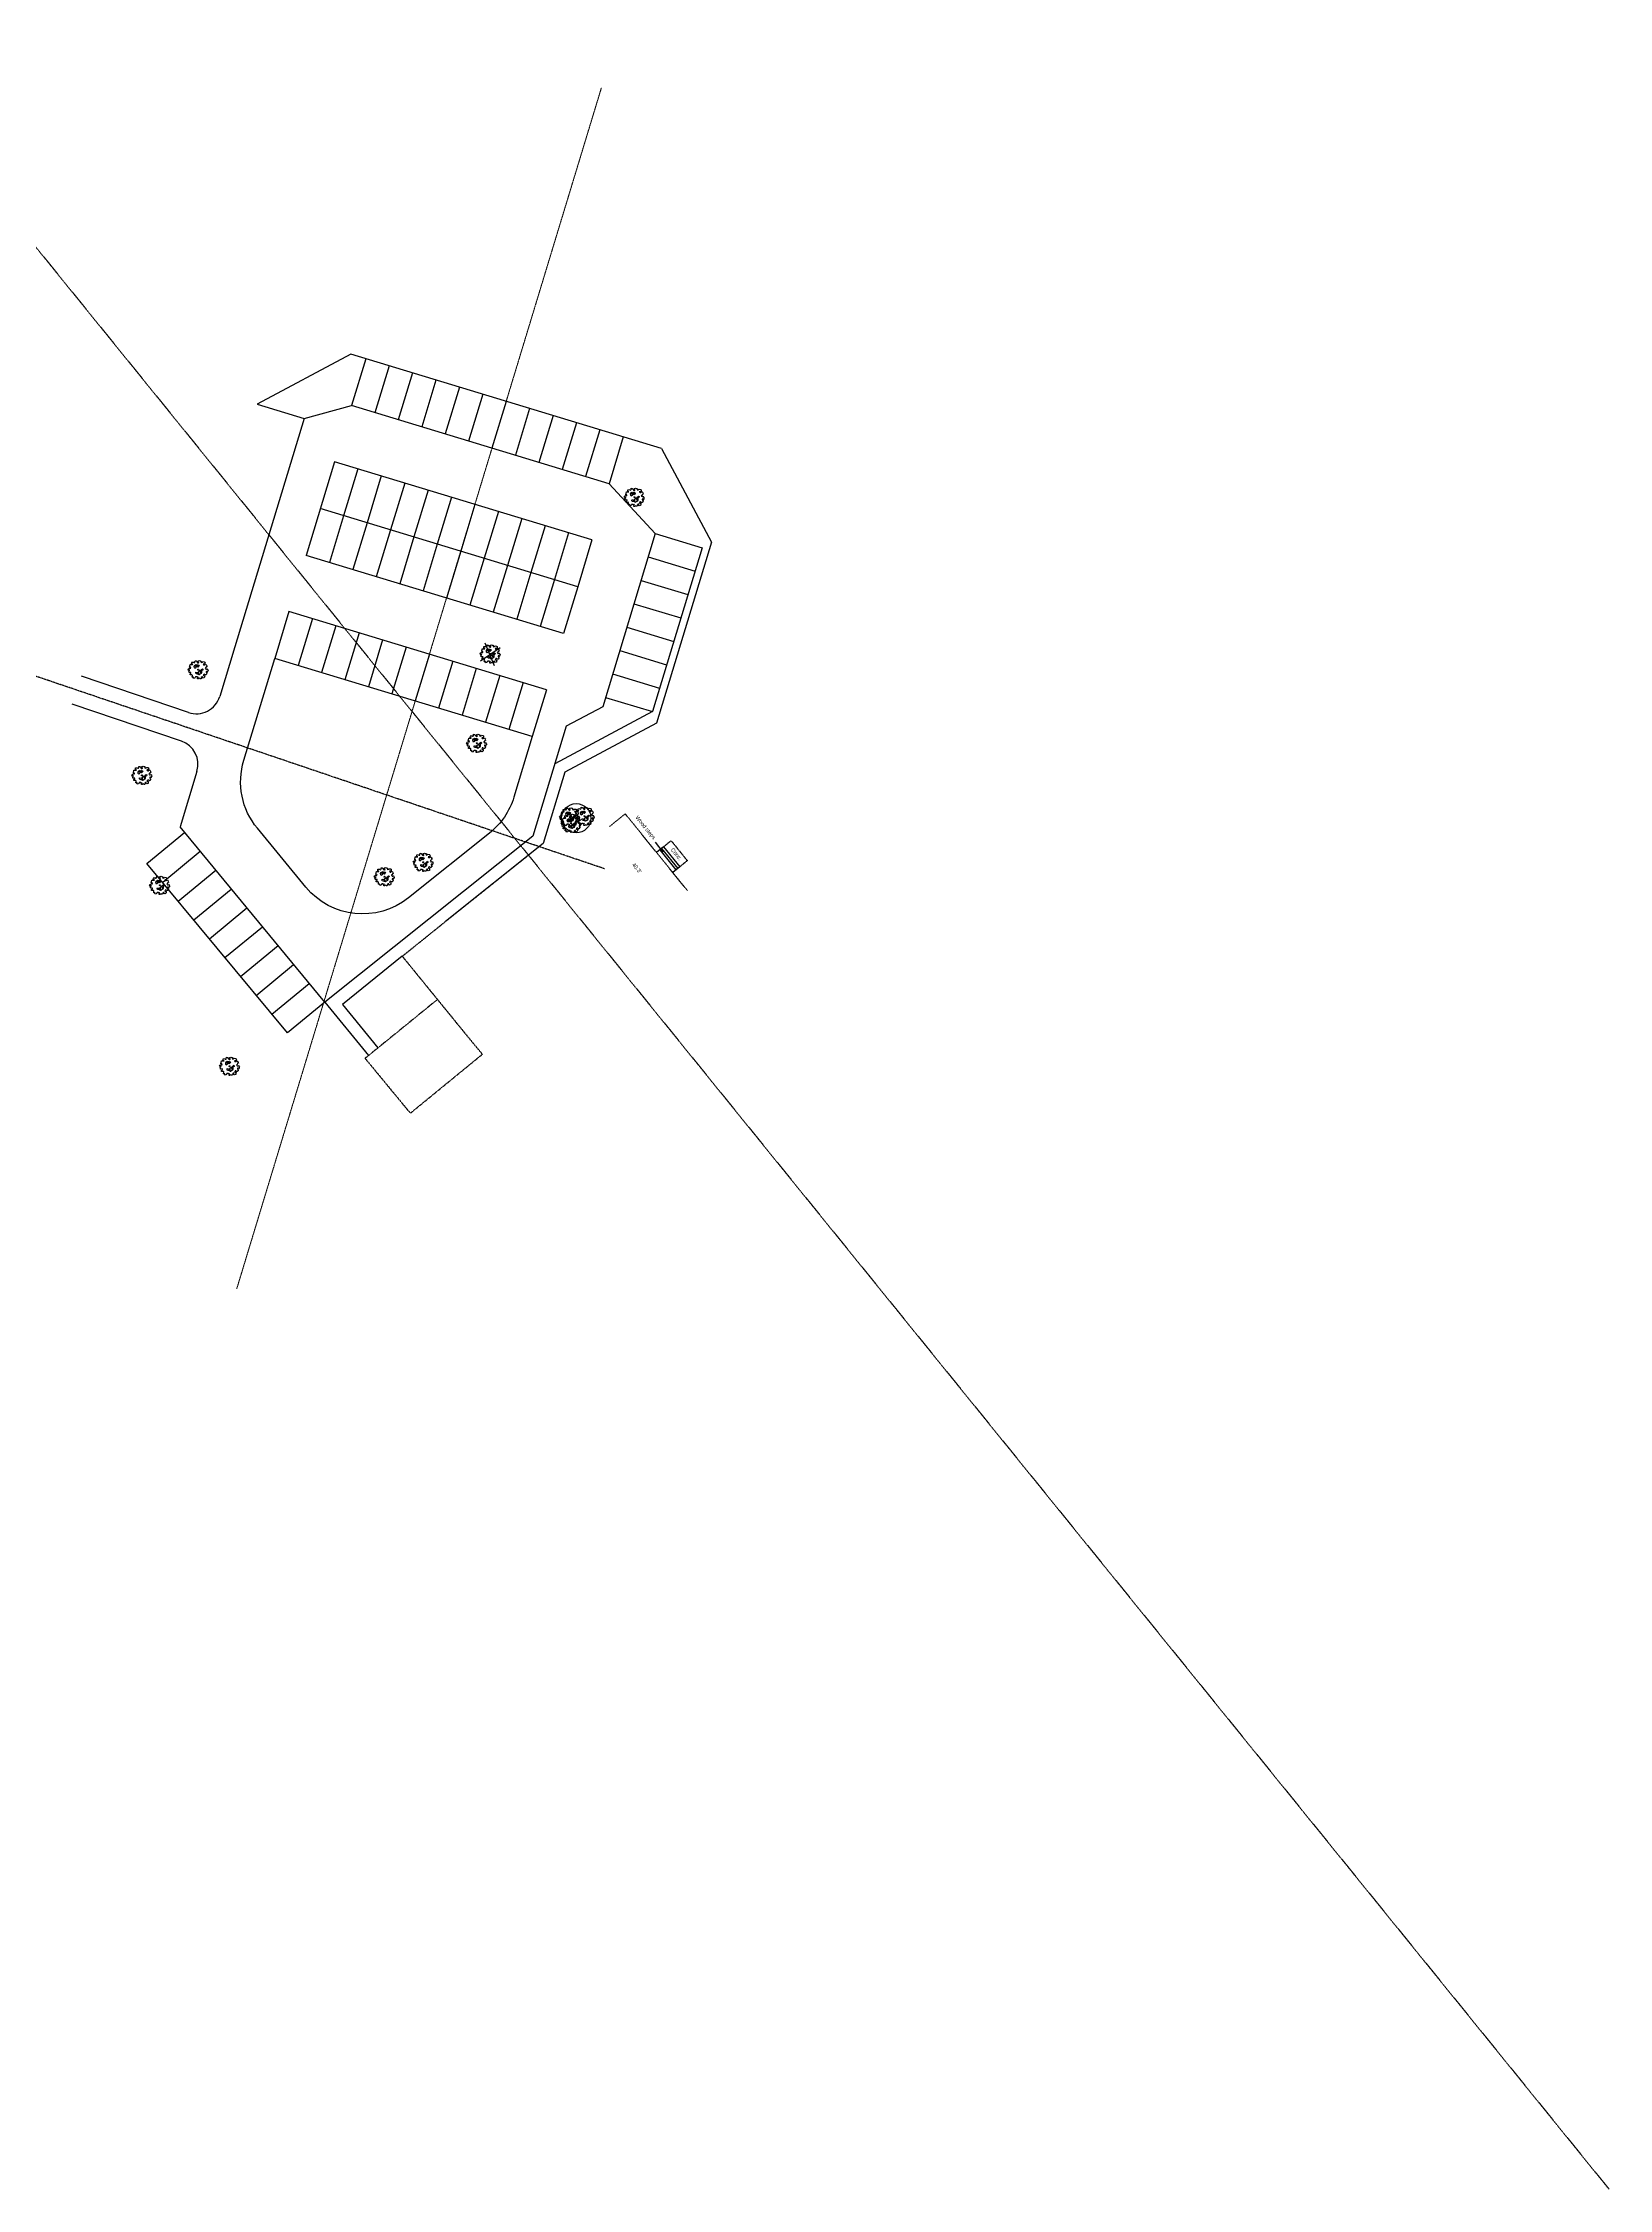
# Model space of a CAD drawing. Header units: inches. Extents: x -625442 to 34963, y -27993 to 66986.
# Drawn here: x -320299 to -312618, y 22504 to 33033 of the extents above; entities that cross this region are included whole.
import ezdxf

# ---------------------------------------------------------------- set-up
doc = ezdxf.new("R2010")
doc.units = ezdxf.units.IN
doc.header["$LTSCALE"] = 0.5
doc.header["$MEASUREMENT"] = 0
for name, pattern in [('CENTERX2', [4, 2.5, -0.5, 0.5, -0.5]), ('DASHED2', [0.375, 0.25, -0.125]), ('HIDDEN2', [0.1875, 0.125, -0.0625])]:
    doc.linetypes.add(name, pattern=pattern)
for name, color, linetype in [('BUILDING', 253, 'DASHED2'), ('BUILDING OH', 80, 'HIDDEN2'), ('EDGE OF CONCRETE', 253, 'DASHED2'), ('P-ABOVE', 201, 'HIDDEN2'), ('P-BELOW-LIGHT', 143, 'Continuous'), ('TEXT', 7, 'Continuous'), ('TreesMARK', 46, 'Continuous'), ('WOOD DECK', 37, 'Continuous')]:
    doc.layers.add(name, color=color, linetype=linetype)
doc.layers.add('HA-Grid Line', color=104, linetype='CENTERX2', lineweight=15)
doc.styles.add('BLDG', font='IC-Romans.shx', dxfattribs={"width": 0.8})
doc.styles.add('TXT', font='IC-Romans.shx')
doc.dimstyles.new('20 SCALE', dxfattribs={"dimtxt": 1.6, "dimasz": 2, "dimexe": 0.18, "dimexo": 0.0625, "dimgap": 0.04, "dimtad": 0, "dimdec": 1, "dimzin": 0, "dimdsep": 46, "dimtxsty": 'BLDG', "dimcen": 0.09, "dimaunit": 1, "dimadec": 4, "dimazin": 0, "dimtfac": 1, "dimtdec": 1, "dimtofl": 0, "dimtmove": 2, "dimatfit": 3, "dimfxl": 1, "dimtolj": 1, "dimtzin": 0, "dimarcsym": 0})

# ---------------------------------------------------------------- blocks, each defined once
blk = doc.blocks.new('TREE11')
at = {"linetype": 'Continuous'}
for p, q in [((-0.16, 0.18), (-0.18, 0.21)), ((-0.13, 0.18), (-0.18, 0.18)), ((-0.13, 0.24), (-0.13, 0.18)), ((-0.13, 0.18), (-0.1, 0.13)), ((-0.09, 0.24), (-0.05, 0.18)), ((-0.03, 0.25), (-0.06, 0.14)), ((0.01, -0.19), (-0.03, -0.23)), ((0.01, -0.12), (0.01, -0.24)), ((0.01, -0.17), (0.03, -0.23)), ((0.03, -0.23), (0.06, -0.26)), ((0.07, -0.06), (0.11, -0.1)), ((0.1, -0.09), (0.12, -0.16)), ((0.11, -0.1), (0.17, -0.11)), ((0.12, -0.16), (0.16, -0.17)), ((0.14, -0.11), (0.16, -0.13))]:
    blk.add_line(p, q, dxfattribs=at)
for points in [[(-0.04, 0.36), (-0.02, 0.34), (0.01, 0.35), (0.03, 0.36), (0.02, 0.39), (-0.03, 0.4), (-0.02, 0.43), (0.01, 0.45), (0.06, 0.47), (0.1, 0.45), (0.14, 0.45), (0.15, 0.41), (0.14, 0.39), (0.14, 0.38), (0.17, 0.37), (0.2, 0.38), (0.22, 0.39), (0.24, 0.41), (0.31, 0.4), (0.34, 0.38), (0.35, 0.35), (0.34, 0.33), (0.34, 0.28), (0.29, 0.28), (0.25, 0.28), (0.27, 0.25), (0.29, 0.24), (0.33, 0.24), (0.36, 0.27), (0.39, 0.28), (0.41, 0.25), (0.44, 0.22), (0.43, 0.2), (0.45, 0.15), (0.41, 0.15), (0.39, 0.09), (0.35, 0.08), (0.37, 0.06), (0.39, 0.03), (0.42, 0.03), (0.46, 0.04), (0.48, 0.02), (0.47, 0), (0.5, -0.03), (0.49, -0.07), (0.48, -0.08), (0.45, -0.14), (0.43, -0.09), (0.4, -0.1), (0.4, -0.12), (0.44, -0.2), (0.43, -0.23), (0.41, -0.24), (0.41, -0.27), (0.36, -0.27), (0.33, -0.25), (0.31, -0.23), (0.28, -0.24), (0.28, -0.27), (0.25, -0.28), (0.27, -0.3), (0.33, -0.31), (0.32, -0.36), (0.31, -0.42), (0.28, -0.42), (0.25, -0.44), (0.21, -0.42), (0.22, -0.36), (0.18, -0.36), (0.17, -0.38), (0.14, -0.4), (0.16, -0.42), (0.14, -0.46), (0.09, -0.46), (0.07, -0.44), (0, -0.47), (-0.03, -0.47), (-0.03, -0.42), (0, -0.41), (-0.01, -0.38), (-0.06, -0.39), (-0.06, -0.37), (-0.14, -0.37), (-0.15, -0.4), (-0.18, -0.41), (-0.18, -0.43), (-0.24, -0.45), (-0.26, -0.42), (-0.24, -0.4), (-0.25, -0.38), (-0.31, -0.38), (-0.3, -0.29), (-0.32, -0.26), (-0.35, -0.27), (-0.42, -0.27), (-0.42, -0.21), (-0.38, -0.2), (-0.37, -0.15), (-0.38, -0.14), (-0.45, -0.15), (-0.48, -0.13), (-0.47, -0.11), (-0.49, -0.05), (-0.46, -0.05), (-0.44, -0.03), (-0.43, -0.02), (-0.49, -0.02), (-0.52, 0.03), (-0.5, 0.05), (-0.45, 0.08), (-0.41, 0.07), (-0.38, 0.08), (-0.39, 0.12), (-0.44, 0.13), (-0.41, 0.27), (-0.29, 0.27), (-0.28, 0.28), (-0.34, 0.3), (-0.33, 0.36), (-0.34, 0.38), (-0.3, 0.38), (-0.24, 0.39), (-0.22, 0.36), (-0.18, 0.37), (-0.17, 0.4), (-0.16, 0.46), (-0.11, 0.45), (-0.06, 0.42), (-0.07, 0.39)], [(-0.12, 0.26), (-0.07, 0.24), (-0.02, 0.25), (0.03, 0.23), (0.05, 0.2), (0.02, 0.18), (-0.02, 0.13), (-0.09, 0.15), (-0.11, 0.12), (-0.12, 0.09), (-0.17, 0.06), (-0.19, 0.1), (-0.2, 0.17), (-0.18, 0.22), (-0.14, 0.24)], [(0.01, -0.11), (0.08, -0.04), (0.12, -0.05), (0.16, 0.01), (0.21, 0.05), (0.24, 0.03), (0.23, -0.02), (0.19, -0.03), (0.17, -0.07), (0.17, -0.15), (0.15, -0.2), (0.09, -0.23), (0.05, -0.26), (0, -0.24), (-0.05, -0.22), (-0.11, -0.21), (-0.13, -0.17), (-0.12, -0.12), (-0.03, -0.15)]]:
    blk.add_lwpolyline(points, close=True, dxfattribs=at)
blk.add_circle((0, 0), 0.0248, dxfattribs=at)

msp = doc.modelspace()

# ---------------------------------------------------------------- linework, layer by layer
at = {"layer": 'BUILDING'}
for points in [[(-318536.59098, 28552.1861), (-318325.1325, 28722.33541)], [(-318536.59098, 28552.1861), (-318216.09883, 28158.24816)]]:
    msp.add_lwpolyline(points, dxfattribs=at)
at = {"layer": 'BUILDING OH'}
for points in [[(-317443.15934, 29250.20317), (-317519.76867, 29188.16417)], [(-317443.15934, 29250.20317), (-317138.76083, 28874.31435)], [(-317917.37566, 29047.97642), (-318325.1325, 28722.33541)], [(-318216.09883, 28158.24816), (-318143.63736, 28070.99528), (-318496.61077, 27782.15404), (-318718.93436, 28051.88398), (-318364.29431, 28340.40495)]]:
    msp.add_lwpolyline(points, dxfattribs=at)
at = {"layer": 'EDGE OF CONCRETE'}
for points in [[(-317217.99327, 29118.97735), (-317255.2958, 29088.76938)], [(-317217.99327, 29118.97735), (-317138.69736, 29021.0582)], [(-317138.69736, 29021.0582), (-317175.9999, 28990.85023)]]:
    msp.add_lwpolyline(points, dxfattribs=at)
at = {"layer": 'HA-Grid Line'}
msp.add_line((-317559.90267, 32812.93426), (-319348.6919, 26919.84497), dxfattribs=at)
at = {"layer": 'P-ABOVE'}
for p, q in [((-312618.1087, 22504.13642), (-324267.36422, 36889.30797)), ((-317544.08856, 28980.92819), (-325032.09318, 31516.63423))]:
    msp.add_line(p, q, dxfattribs=at)
at = {"layer": 'P-BELOW-LIGHT'}
for p, q in [((-318788.63658, 31505.45846), (-319247.65884, 31260.2105)), ((-317265.26946, 31043.05537), (-318788.63658, 31505.45846)), ((-318715.91303, 31483.38395), (-318785.62204, 31253.73061)), ((-318601.08636, 31448.52944), (-318670.79537, 31218.87611)), ((-318486.25969, 31413.67494), (-318555.9687, 31184.0216)), ((-318371.43303, 31378.82043), (-318441.14203, 31149.1671)), ((-318256.60636, 31343.96593), (-318326.31537, 31114.31259)), ((-318141.77969, 31309.11142), (-318211.4887, 31079.45809)), ((-318026.95302, 31274.25692), (-318096.66203, 31044.60358)), ((-319018.00551, 31190.50149), (-319358.31334, 30069.37195)), ((-319247.65884, 31260.2105), (-319018.00551, 31190.50149)), ((-319018.00551, 31190.50149), (-318785.62204, 31253.73061)), ((-317522.5287, 30870.33106), (-318785.62204, 31253.73061)), ((-317912.12636, 31239.40241), (-317981.83537, 31009.74908)), ((-317797.29969, 31204.54791), (-317867.0087, 30974.89458)), ((-317682.47302, 31169.69341), (-317752.18203, 30940.04007)), ((-317567.64635, 31134.8389), (-317637.35536, 30905.18557)), ((-317452.81969, 31099.9844), (-317522.5287, 30870.33106)), ((-318869.27285, 30978.14661), (-319008.69086, 30518.83994)), ((-317606.17951, 30594.74706), (-318869.27285, 30978.14661)), ((-317265.26946, 31043.05537), (-317020.0215, 30584.03311)), ((-318754.44618, 30943.2921), (-318824.15519, 30713.63877)), ((-318639.61951, 30908.4376), (-318709.32852, 30678.78427)), ((-318524.79285, 30873.5831), (-318594.50185, 30643.92976)), ((-317675.88852, 30365.09373), (-318938.98186, 30748.49327)), ((-318409.96618, 30838.72859), (-318479.67519, 30609.07526)), ((-318295.13951, 30803.87409), (-318364.84852, 30574.22075)), ((-318180.31284, 30769.01958), (-318250.02185, 30539.36625)), ((-318824.15519, 30713.63877), (-318893.8642, 30483.98544)), ((-318709.32852, 30678.78427), (-318779.03753, 30449.13093)), ((-318594.50185, 30643.92976), (-318664.21086, 30414.27643)), ((-318065.48618, 30734.16508), (-318135.19518, 30504.51174)), ((-317950.65951, 30699.31057), (-318020.36852, 30469.65724)), ((-317835.83284, 30664.45607), (-317905.54185, 30434.80274)), ((-318479.67519, 30609.07526), (-318549.3842, 30379.42192)), ((-318364.84852, 30574.22075), (-318434.55753, 30344.56742)), ((-318250.02185, 30539.36625), (-318319.73086, 30309.71291)), ((-317721.00617, 30629.60157), (-317790.71518, 30399.94823)), ((-317606.17951, 30594.74706), (-317675.88852, 30365.09373)), ((-317295.741, 30625.92292), (-317553.66433, 29776.20558)), ((-317066.08767, 30556.21391), (-317310.0692, 29752.42724)), ((-317295.741, 30625.92292), (-317066.08767, 30556.21391)), ((-317020.0215, 30584.03311), (-317289.8107, 29695.22417)), ((-317745.59752, 30135.44039), (-319008.69086, 30518.83994)), ((-318135.19518, 30504.51174), (-318204.90419, 30274.85841)), ((-318020.36852, 30469.65724), (-318090.07753, 30240.00391)), ((-317905.54185, 30434.80274), (-317975.25086, 30205.1494)), ((-317330.5955, 30511.09625), (-317100.94217, 30441.38724)), ((-317790.71518, 30399.94823), (-317860.42419, 30170.2949)), ((-317675.88852, 30365.09373), (-317745.59752, 30135.44039)), ((-317365.45001, 30396.26958), (-317135.79667, 30326.56057)), ((-319092.34167, 30243.25594), (-319162.05068, 30013.6026)), ((-317829.24833, 29859.85639), (-319092.34167, 30243.25594)), ((-317400.30451, 30281.44292), (-317170.65118, 30211.73391)), ((-318977.51501, 30208.40143), (-319047.22402, 29978.7481)), ((-318862.68834, 30173.54693), (-318932.39735, 29943.8936)), ((-318747.86167, 30138.69243), (-318817.57068, 29909.03909)), ((-317435.15902, 30166.61625), (-317205.50568, 30096.90724)), ((-319358.31334, 30069.37195), (-319431.89871, 29826.94812)), ((-317898.95734, 29630.20306), (-319162.05068, 30013.6026)), ((-318633.03501, 30103.83792), (-318702.74401, 29874.18459)), ((-318518.20834, 30068.98342), (-318587.91735, 29839.33008)), ((-318403.38167, 30034.12891), (-318473.09068, 29804.47558)), ((-318055.72882, 30064.65631), (-318153.36875, 29999.96457)), ((-318131.86854, 30089.93188), (-318085.28674, 29978.03212)), ((-317470.01352, 30051.78958), (-317240.36019, 29982.08057)), ((-319585.21468, 29748.14272), (-320109.48783, 29925.68035)), ((-318288.555, 29999.27441), (-318358.26401, 29769.62107)), ((-318173.72834, 29964.4199), (-318243.43734, 29734.76657)), ((-318058.90167, 29929.5654), (-318128.61068, 29699.91206)), ((-317504.86803, 29936.96291), (-317275.21469, 29867.25391)), ((-317944.075, 29894.71089), (-318013.78401, 29665.05756)), ((-317829.24833, 29859.85639), (-317898.95734, 29630.20306)), ((-317539.72253, 29822.13625), (-317310.0692, 29752.42724)), ((-319619.82695, 29607.83116), (-320155.675, 29789.28846)), ((-317310.0692, 29752.42724), (-317789.04895, 29496.51632)), ((-317289.8107, 29695.22417), (-317738.85422, 29455.30768)), ((-319543.48959, 29459.31675), (-319626.1982, 29186.83679)), ((-319711.37746, 28915.75762), (-319527.61027, 29067.22682)), ((-319635.0531, 28823.15852), (-319451.28592, 28974.62773)), ((-319558.72874, 28730.55942), (-319374.96156, 28882.02863)), ((-319482.40439, 28637.96033), (-319298.63721, 28789.42953)), ((-319406.08003, 28545.36123), (-319222.31285, 28696.83044)), ((-319329.75568, 28452.76213), (-319145.98849, 28604.23134)), ((-318536.59098, 28552.1861), (-318830.44625, 28315.7365)), ((-319253.43132, 28360.16303), (-319069.66414, 28511.63224)), ((-319177.10697, 28267.56394), (-318993.33978, 28419.03315)), ((-318916.84198, 28326.57257), (-318702.80194, 28065.00867)), ((-318830.44625, 28315.7365), (-318656.25907, 28102.8741))]:
    msp.add_line(p, q, dxfattribs=at)
for points in [[(-317295.741, 30625.92292), (-317522.5287, 30870.33106)], [(-317553.66433, 29776.20558), (-317733.28174, 29680.23898), (-317896.93663, 29141.08499), (-318917.01543, 28326.43405), (-319626.1982, 29186.83679)], [(-317738.85422, 29455.30768), (-317844.93517, 29105.82853), (-318325.1325, 28722.33541)], [(-318917.01543, 28326.43405), (-319099.3422, 28176.1521), (-319789.04268, 29007.25151), (-319603.93463, 29159.82592)]]:
    msp.add_lwpolyline(points, dxfattribs=at)
msp.add_lwpolyline([(-317898.95734, 29630.20306), (-317989.26885, 29332.67569, -0.1516974634), (-318109.09616, 29155.93657), (-318506.55811, 28838.51722, -0.4096942715), (-319009.0081, 28890.84678), (-319247.20738, 29179.83761, -0.2510993188), (-319313.89009, 29513.37419), (-319162.05068, 30013.6026)], format="xyb", dxfattribs=at)
msp.add_circle((-317683.21325, 29229.15577), 72, dxfattribs=at)
for centre, start, end in [((-319546.72538, 29861.80262), 251.292062208, 343.114849562), ((-319658.31626, 29494.17126), 343.114849562, 71.292062208)]:
    msp.add_arc(centre, 120, start, end, dxfattribs=at)
at = {"layer": 'WOOD DECK'}
for points in [[(-317255.2958, 29088.76938), (-317289.80064, 29060.82702)], [(-317273.94707, 29073.6654), (-317194.65116, 28975.74625)], [(-317264.62143, 29081.21739), (-317185.32553, 28983.29824)], [(-317255.2958, 29088.76938), (-317175.9999, 28990.85023)], [(-317175.9999, 28990.85023), (-317210.50474, 28962.90787)]]:
    msp.add_lwpolyline(points, dxfattribs=at)

# ---------------------------------------------------------------- block references
at = {"layer": 'TreesMARK', "color": 46, "xscale": 96, "yscale": 96, "zscale": 96}
for p in [(-317398.16673, 30804.13502), (-318104.67316, 30035.16151), (-319537.31601, 29958.11921), (-318171.13319, 29596.90441), (-319813.06042, 29439.59343), (-317715.34415, 29235.24253), (-317643.09482, 29239.29832), (-317707.84178, 29203.85292), (-318623.9781, 28942.41785), (-318433.52452, 29013.27874), (-319725.59947, 28900.17356), (-319383.39468, 28012.54894)]:
    msp.add_blockref('TREE11', p, dxfattribs=at)

# ---------------------------------------------------------------- texts
at = {"layer": 'TEXT', "char_height": 19.2, "attachment_point": 2, "rotation": 309.000897945, "style": 'TXT'}
for s, insert in [('Wood steps', (-317335.67637, 29189.63255)), ('Conc.', (-317184.69144, 29059.15595)), ("40.3'", (-317378.76017, 28991.15737))]:
    msp.add_mtext(s, dxfattribs=dict(at, insert=insert))

# ---------------------------------------------------------------- leaders
at = {"layer": 'TEXT'}
msp.add_leader([(-317256.88589, 29063.01974), (-317294.31228, 29111.58691)], dimstyle='20 SCALE', dxfattribs=at)

doc.saveas('drawing.dxf')
